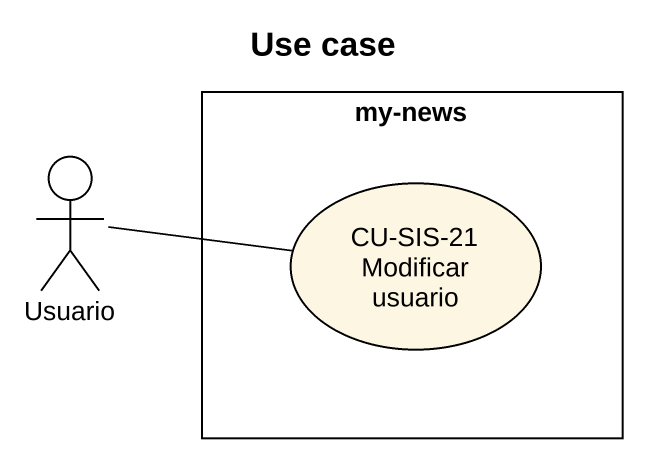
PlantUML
@startuml
title Use case
rectangle "my-news" as my_news {
  usecase "CU-SIS-21 Modificar usuario" as CU_SIS_21_Modificar_usuario
}
actor Usuario
Usuario -right- CU_SIS_21_Modificar_usuario
@enduml
